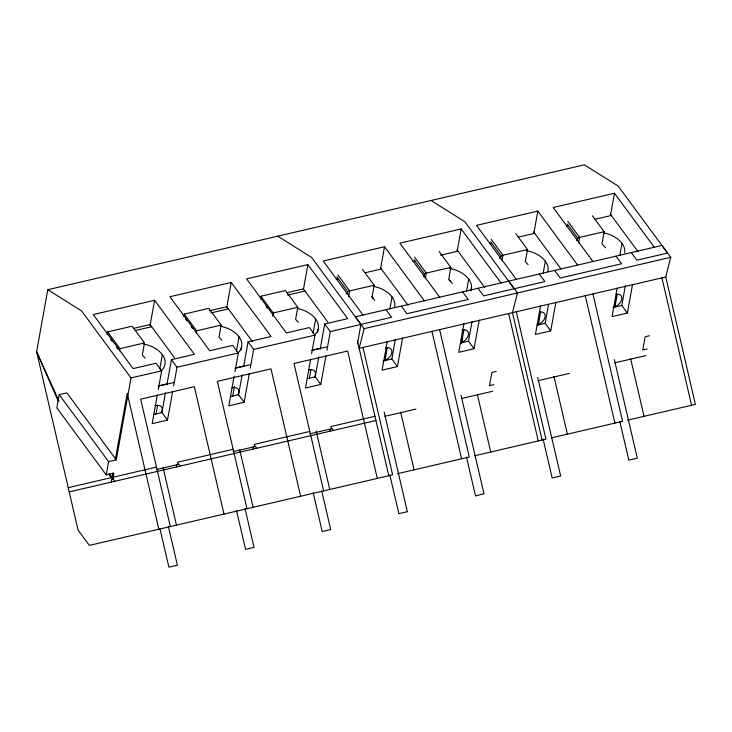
<?xml version="1.0" encoding="UTF-8"?>
<svg xmlns="http://www.w3.org/2000/svg" width="732" height="732" viewBox="0 0 732 732"><rect width="100%" height="100%" fill="white"/><g stroke="black" fill="none" stroke-linecap="round" stroke-linejoin="round"><path stroke-width="1.1" d="M631.313 252.632L636.886 260.199L667.547 253.062L618.165 186.065L584.328 164.819L47.781 289.698L36.618 351.799L78.104 530.124L89.368 545.404L392.627 474.839L362.981 347.453M59.228 394.649L108.611 461.654L116.278 459.87L66.886 392.864L59.228 394.649L56.849 407.861L106.231 474.867L113.899 473.082L112.71 479.689L108.656 474.18M107.137 334.551L107.613 331.907L132.144 326.197L144.488 342.951L142.31 355.093L145.073 358.058M119.563 350.866L119.957 348.661L107.613 331.907M106.231 474.867L108.611 461.654M111.255 482.123L112.874 473.137M115.29 459.65L127.212 393.358L158.835 529.245M116.278 459.87L131.001 377.941L81.618 310.944L47.781 289.698M149.996 325.822L154.589 300.294L93.266 314.559L133.096 368.599L156.09 363.246L161.662 370.813L158.295 389.525M159.768 368.937L162.339 354.617M157.307 395.033L152.165 423.663L167.491 420.095L172.642 391.464M155.989 414.303L157.609 405.299M167.491 420.095L161.918 412.528L165.478 392.709M166.869 385.005L171.416 359.677L194.419 354.325L154.589 300.294M183.796 316.709L184.263 314.074L208.794 308.364L221.146 325.109L218.96 337.251L221.732 340.224M173.63 385.956L176.998 367.244L171.416 359.677M196.213 333.023L196.615 330.818L184.263 314.074M176.412 466.961L176.815 464.728M226.719 307.577L231.239 282.451L169.916 296.725L209.745 350.756L232.739 345.403L238.321 352.97L234.954 371.691M236.418 351.095L238.998 336.784M234.158 376.092L228.814 405.821L244.14 402.261L249.292 373.631M232.639 396.46L234.46 386.34M240.929 350.353L241.542 346.986M244.14 402.261L238.568 394.694L242.136 374.875M243.719 366.064L248.075 341.835L271.069 336.491L231.239 282.451M260.446 298.876L260.921 296.231L285.443 290.522L297.796 307.275L295.609 319.417L298.382 322.391M250.28 368.123L253.647 349.402L248.075 341.835M272.67 316.297L273.265 312.985L260.921 296.231M253.062 449.128L253.464 446.886M303.377 289.735L307.888 264.618L246.574 278.883L286.395 332.923L309.398 327.57L314.97 335.137L311.603 353.849M313.076 333.261L315.648 318.942M310.615 359.357L305.464 387.987L320.799 384.419L325.941 355.789M309.297 378.627L310.917 369.633M317.587 332.52L318.191 329.144M320.799 384.419L315.218 376.852L318.786 357.033M320.168 349.329L324.724 324.002L347.718 318.649L307.888 264.618M326.939 350.289L330.297 331.569L324.724 324.002M347.206 293.523L347.59 291.409L336.839 276.815M348.661 296.442L349.658 290.924L337.928 275.012M329.711 431.285L330.114 429.053M357.454 343.82L360.94 324.413M362.459 269.303L374.189 285.224L372.002 297.357L374.775 300.33M380.667 268.196L384.529 246.757L323.205 261.031L363.026 315.062M389.863 309.005L392.041 296.89M387.246 341.505L382.095 370.136L397.43 366.567L402.573 337.937M387.301 347.572L385.078 359.943A25.291 16.141 10.2 0 0 385.316 356.566M397.43 366.567L391.858 359L395.417 339.181M423.672 276.742L424.24 273.576L414.019 259.704M425.319 278.608L426.308 273.091L414.577 257.179M439.108 251.469L450.839 267.381L448.652 279.523L452.349 283.485M457.253 250.774L461.178 228.924L399.855 243.198L439.685 297.229M466.513 291.162L468.69 279.057M463.896 323.663L458.754 352.293L474.08 348.725L479.231 320.104M461.883 341.322L463.905 330.077M470.987 290.723L471.39 288.472M474.08 348.725L468.507 341.167L472.067 321.348M500.322 258.899L500.898 255.733L490.669 241.862M501.969 260.775L502.966 255.248L491.236 239.337M515.758 233.627L527.488 249.548L525.311 261.681L528.083 264.655M533.976 232.52L537.828 211.09L476.505 225.355L516.334 279.395M543.162 273.329L545.34 261.214M540.555 305.83L535.403 334.46L550.739 330.891L555.881 302.261M540.609 311.896L538.386 324.267A25.291 16.141 10.2 0 0 538.615 320.89M550.739 330.891L545.157 323.324L548.524 304.603M577.164 240.005L577.548 237.9L567.327 224.029M578.619 242.933L579.616 237.415L567.886 221.503M592.417 215.794L604.147 231.705L601.96 243.847L605.657 247.809M610.552 215.098L614.487 193.248L553.163 207.522L592.984 261.553M619.821 255.486L621.999 243.381M617.204 287.996L612.053 316.617L627.388 313.058L632.53 284.428M617.213 294.401L615.191 305.647A25.291 16.141 10.2 0 0 615.182 302.362M627.388 313.058L621.807 305.491L625.375 285.672M364.133 328.659L359.147 348.341L665.754 276.989L670.741 257.307L661.993 245.449L355.377 316.8L364.133 328.659L670.741 257.307M336.381 279.459L338.431 278.983M365.003 272.798L381.354 268.992M413.04 261.617L415.081 261.141M440.637 255.194L458.003 251.158M489.69 243.783L491.73 243.308M518.311 237.122L534.662 233.316M566.339 225.941L568.389 225.465M594.96 219.289L611.312 215.483M133.709 328.366L150.06 324.56L174.6 357.847M209.343 310.771L226.719 306.726L252.522 341.734M287.017 292.69L303.368 288.884L327.899 322.172M135.301 330.525L151.661 326.719M210.935 312.93L228.311 308.886M287.585 295.088L304.96 291.043M349.658 290.924L374.189 285.224M426.308 273.091L450.839 267.381M502.966 255.248L527.488 249.548M579.616 237.415L604.147 231.705M119.957 348.661L144.488 342.951M196.615 330.818L221.146 325.109M273.265 312.985L297.796 307.275M131.001 377.941L161.662 370.813M176.998 367.244L238.321 352.97M253.647 349.402L314.97 335.137M330.297 331.569L391.602 317.276L386.029 309.718M159.228 385.727L167.408 383.824M235.887 367.894L244.058 365.991M312.537 350.052L320.708 348.158M158.322 386.121L173.868 382.507M234.972 368.288L250.527 364.664M311.622 350.445L327.177 346.831M154.251 414.312L161.918 412.528M230.9 396.479L238.568 394.694M307.559 378.636L315.218 376.852M384.19 360.785L391.858 359M460.84 342.951L468.507 341.167M537.489 325.109L545.157 323.324M614.148 307.275L621.807 305.491M496.232 371.426L491.849 372.451L489.479 385.663L493.853 384.639M649.54 335.75L645.157 336.775L642.778 349.988L647.161 348.963M68.222 487.658L156.502 467.117M178.096 462.093L233.151 449.283M254.754 444.251L309.801 431.441M331.404 426.417L374.958 416.279M156.511 469.496L178.416 464.399M233.16 451.653L255.065 446.557M309.819 433.82L331.715 428.723M384.858 416.334L415.968 409.097M461.517 398.501L492.618 391.263M538.166 380.658L569.276 373.421M614.816 362.825L645.926 355.587M69.211 491.904L375.946 420.525M397.394 473.732L469.276 456.997L439.63 329.61M474.83 455.707L545.926 439.163L516.28 311.777M551.507 437.864L622.584 421.321L592.938 293.935M627.351 420.214L695.4 404.375L665.754 276.989M407.349 511.695L398.867 513.672L389.836 474.903M475.516 495.829L483.998 493.862L461.059 395.271M431.029 200.486L464.857 221.732L514.248 288.737M277.721 236.162L311.576 257.426L360.958 324.432M449.521 279.999L450.756 281.326M371.792 296.689L373.183 298.171M508.685 281.125L517.442 292.983L512.455 312.665L542.092 440.051M614.487 193.248L654.307 247.288M610.25 214.037L638.075 251.79M615.987 256.2L621.559 263.767L560.236 278.041L554.664 270.474M537.828 211.09L577.658 265.121M533.601 231.879L560.785 268.763M539.328 274.043L544.91 281.6L483.587 295.874L478.005 288.307M461.178 228.924L501.008 282.955M456.942 249.713L484.767 287.466M462.679 291.876L468.251 299.443L406.928 313.717L401.356 306.15M384.529 246.757L424.35 300.797M380.292 267.555L408.117 305.299M265.963 306.36L267.272 308.135M330.699 426.82L333.371 430.434M185.388 318.877L186.697 320.653M191.272 326.865L192.58 328.641M254.05 444.653L256.722 448.277M110.697 339.373L112.005 341.149M116.58 347.361L117.889 349.137M177.4 462.487L180.063 466.11M109.507 473.933L114.906 481.272M59.072 401.182L36.6 351.781L57.984 400.505M661.92 277.885L691.566 405.272M630.636 358.726L644.041 416.334M614.368 359.595L637.307 458.186L628.825 460.163L619.794 421.394M585.271 295.719L614.917 423.105M553.978 376.568L567.382 434.168M537.709 377.438L560.657 476.02L552.166 477.996L543.144 439.227M508.621 313.561L538.267 440.948M477.328 394.402L490.733 452.01M466.485 457.061L475.507 495.839M431.962 331.395L461.608 458.781M400.678 412.244L414.083 469.843M384.154 412.006L407.349 511.695M357.426 340.956L388.793 475.727M377.291 478.408L347.645 351.021L293.99 363.502L323.635 490.888M316.151 430.992L329.766 489.47M321.677 490.76L330.699 529.538L322.208 531.505L313.186 492.737M300.642 496.241L270.996 368.855L217.34 381.345L246.986 508.731M239.757 449.915L253.107 507.303M245.028 508.603L254.05 547.371L245.559 549.348L236.528 510.579M223.992 514.084L194.346 386.688L140.69 399.178L170.327 526.564M163.108 467.757L176.458 525.137M168.369 526.436L177.391 565.214L168.909 567.181L159.878 528.413M346.355 293.88A25.291 16.141 10.2 0 1 348.697 291.08M374.052 286.459A25.291 16.141 10.2 0 1 394.585 307.092M385.361 347.819A8.72 5.563 -36.4 0 1 391.84 352.641A8.72 5.563 -36.4 0 1 382.992 361.032M423.499 275.305A25.291 16.141 10.2 0 1 425.347 273.237M449.668 268.406A25.291 16.141 10.2 0 1 470.813 290.622M461.883 338.038A25.291 16.141 10.2 0 1 461.306 343.473M462.02 329.986A8.72 5.563 -36.4 0 1 468.544 334.46A8.72 5.563 -36.4 0 1 460.446 342.979M143.637 344.04A25.291 16.141 10.2 0 1 161.232 370.776M155.211 405.665A8.72 5.563 -36.4 0 1 161.278 412.738M297.659 308.511A25.291 16.141 10.2 0 1 314.531 335.1M308.52 369.989A8.72 5.563 -36.4 0 1 314.577 377.062M220.286 326.197A25.291 16.141 10.2 0 1 237.882 352.943M231.87 387.832A8.72 5.563 -36.4 0 1 237.927 394.905M576.313 240.37A25.291 16.141 10.2 0 1 578.646 237.571M604.01 232.941A25.291 16.141 10.2 0 1 624.698 252.796M616.115 294.154A8.72 5.563 -36.4 0 1 621.724 299.48A8.72 5.563 -36.4 0 1 612.949 307.522M499.654 258.204A25.291 16.141 10.2 0 1 501.996 255.404M526.317 250.573A25.291 16.141 10.2 0 1 547.884 271.416M539.457 311.997A8.72 5.563 -36.4 0 1 545.148 316.965A8.72 5.563 -36.4 0 1 537.096 325.136"/></g></svg>
